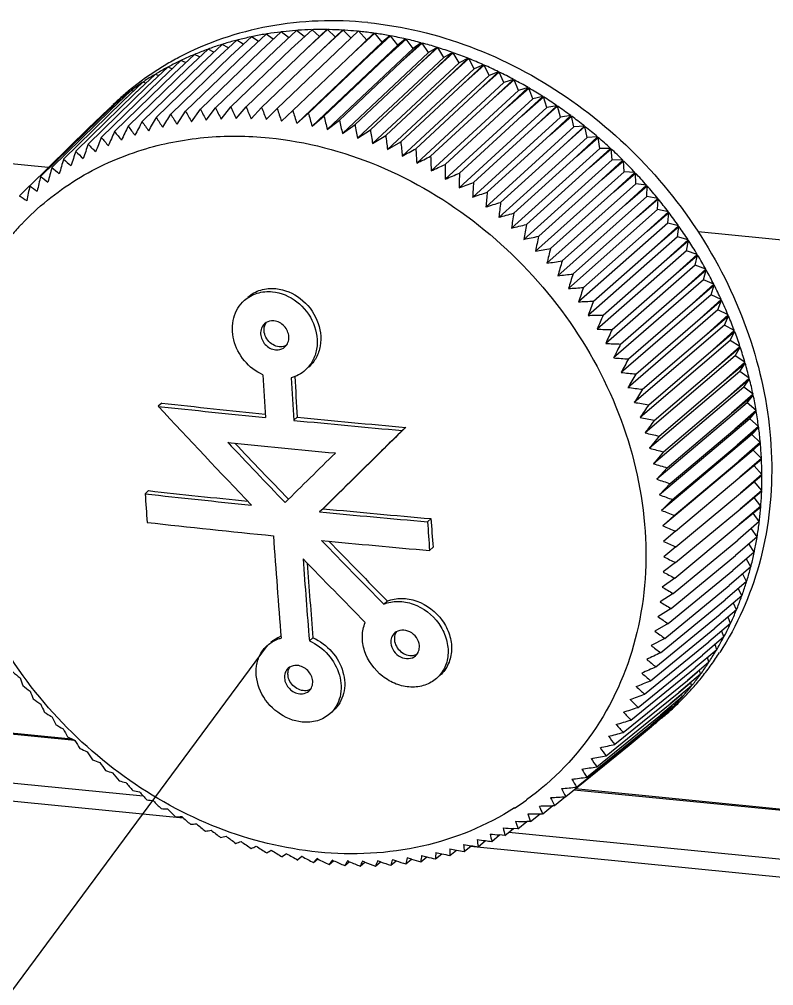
# Model space of a CAD drawing. Extents: x -425 to 6552, y -3049 to 3105.
# Drawn here: x -166.07 to -155.1, y -1707.24 to -1693.19 of the extents above; entities that cross this region are included whole.
import ezdxf

# ---------------------------------------------------------------- set-up
doc = ezdxf.new("R2010")
doc.units = 0
doc.layers.get('0').update_dxf_attribs({"linetype": 'CONTINUOUS'})
doc.layers.add('DIM', color=1, linetype='CONTINUOUS')

msp = doc.modelspace()

# ---------------------------------------------------------------- linework, layer by layer
at = {"color": 7, "linetype": 'CONTINUOUS'}
for p, q in [((-162.56, -1693.652), (-162.258, -1693.371)), ((-162.339, -1693.631), (-162.036, -1693.35)), ((-162.318, -1694.487), (-161.135, -1693.357)), ((-162.152, -1693.452), (-162.258, -1693.371)), ((-162.115, -1693.619), (-161.811, -1693.339)), ((-161.927, -1693.44), (-162.036, -1693.35)), ((-161.596, -1693.337), (-161.889, -1693.618)), ((-161.889, -1693.618), (-161.585, -1693.337)), ((-161.7, -1693.437), (-161.811, -1693.339)), ((-161.368, -1693.345), (-161.662, -1693.626)), ((-161.662, -1693.626), (-161.358, -1693.346)), ((-161.472, -1693.444), (-161.585, -1693.337)), ((-161.244, -1693.462), (-161.358, -1693.346)), ((-160.91, -1693.39), (-161.205, -1693.671)), ((-161.205, -1693.671), (-160.9, -1693.391)), ((-161.014, -1693.489), (-161.135, -1693.357)), ((-160.789, -1693.521), (-160.9, -1693.391)), ((-163.207, -1693.774), (-162.906, -1693.493)), ((-162.995, -1693.724), (-162.693, -1693.443)), ((-162.813, -1693.549), (-162.906, -1693.493)), ((-162.779, -1693.683), (-162.477, -1693.402)), ((-162.595, -1693.507), (-162.693, -1693.443)), ((-162.375, -1693.475), (-162.477, -1693.402)), ((-160.789, -1693.521), (-162.032, -1694.701)), ((-160.681, -1693.427), (-160.976, -1693.708)), ((-160.976, -1693.708), (-160.67, -1693.429)), ((-160.681, -1693.427), (-160.789, -1693.521)), ((-160.451, -1693.474), (-160.747, -1693.755)), ((-160.747, -1693.755), (-160.441, -1693.476)), ((-160.565, -1693.562), (-160.67, -1693.429)), ((-160.451, -1693.474), (-160.565, -1693.562)), ((-160.222, -1693.53), (-160.519, -1693.811)), ((-160.519, -1693.811), (-160.212, -1693.533)), ((-160.34, -1693.613), (-160.441, -1693.476)), ((-160.222, -1693.53), (-160.34, -1693.613)), ((-160.116, -1693.673), (-160.212, -1693.533)), ((-163.62, -1693.903), (-163.321, -1693.622)), ((-163.433, -1694.495), (-162.56, -1693.652)), ((-163.416, -1693.834), (-163.115, -1693.553)), ((-163.238, -1693.664), (-163.321, -1693.622)), ((-163.214, -1694.474), (-162.339, -1693.631)), ((-163.027, -1693.602), (-163.115, -1693.553)), ((-162.992, -1694.463), (-162.115, -1693.619)), ((-162.769, -1694.461), (-161.889, -1693.618)), ((-162.544, -1694.469), (-161.662, -1693.626)), ((-162.091, -1694.514), (-161.205, -1693.671)), ((-160.565, -1693.562), (-161.81, -1694.741)), ((-160.34, -1693.613), (-161.589, -1694.791)), ((-160.116, -1693.673), (-161.368, -1694.851)), ((-159.994, -1693.596), (-160.291, -1693.877)), ((-160.291, -1693.877), (-159.984, -1693.599)), ((-159.994, -1693.596), (-160.116, -1693.673)), ((-159.768, -1693.671), (-160.065, -1693.952)), ((-160.065, -1693.952), (-159.757, -1693.674)), ((-159.893, -1693.742), (-159.984, -1693.599)), ((-159.768, -1693.671), (-159.893, -1693.742)), ((-159.672, -1693.82), (-159.757, -1693.674)), ((-164.074, -1694.616), (-163.207, -1693.774)), ((-164.015, -1694.069), (-163.717, -1693.788)), ((-163.864, -1694.566), (-162.995, -1693.724)), ((-163.82, -1693.981), (-163.521, -1693.7)), ((-163.648, -1693.816), (-163.717, -1693.788)), ((-163.65, -1694.526), (-162.779, -1693.683)), ((-163.445, -1693.735), (-163.521, -1693.7)), ((-161.864, -1694.551), (-160.976, -1693.708)), ((-161.637, -1694.597), (-160.747, -1693.755)), ((-161.411, -1694.653), (-160.519, -1693.811)), ((-159.893, -1693.742), (-161.148, -1694.919)), ((-159.672, -1693.82), (-160.93, -1694.996)), ((-159.543, -1693.755), (-159.841, -1694.037)), ((-159.841, -1694.037), (-159.533, -1693.759)), ((-159.543, -1693.755), (-159.672, -1693.82)), ((-159.453, -1693.907), (-159.533, -1693.759)), ((-164.483, -1694.744), (-163.62, -1693.903)), ((-164.281, -1694.675), (-163.416, -1693.834)), ((-164.205, -1694.166), (-163.907, -1693.884)), ((-163.846, -1693.907), (-163.907, -1693.884)), ((-161.186, -1694.718), (-160.291, -1693.877)), ((-160.962, -1694.793), (-160.065, -1693.952)), ((-159.453, -1693.907), (-160.714, -1695.082)), ((-159.32, -1693.848), (-159.619, -1694.13)), ((-159.619, -1694.13), (-159.31, -1693.853)), ((-159.32, -1693.848), (-159.453, -1693.907)), ((-159.1, -1693.951), (-159.399, -1694.232)), ((-159.399, -1694.232), (-159.09, -1693.955)), ((-159.236, -1694.003), (-159.31, -1693.853)), ((-159.1, -1693.951), (-159.236, -1694.003)), ((-159.022, -1694.108), (-159.09, -1693.955)), ((-164.874, -1694.908), (-164.015, -1694.069)), ((-164.681, -1694.822), (-163.82, -1693.981)), ((-164.39, -1694.271), (-164.092, -1693.99)), ((-164.065, -1694.032), (-164.205, -1694.166)), ((-164.039, -1694.007), (-164.092, -1693.99)), ((-160.74, -1694.876), (-159.841, -1694.037)), ((-159.236, -1694.003), (-160.499, -1695.177)), ((-158.882, -1694.062), (-159.182, -1694.343)), ((-159.182, -1694.343), (-158.872, -1694.067)), ((-158.882, -1694.062), (-159.022, -1694.108)), ((-158.81, -1694.221), (-158.872, -1694.067)), ((-165.063, -1695.004), (-164.205, -1694.166)), ((-164.74, -1694.508), (-164.444, -1694.226)), ((-164.568, -1694.385), (-164.271, -1694.104)), ((-164.41, -1694.234), (-164.444, -1694.226)), ((-164.251, -1694.139), (-164.39, -1694.271)), ((-164.227, -1694.116), (-164.271, -1694.104)), ((-160.519, -1694.969), (-159.619, -1694.13)), ((-160.302, -1695.07), (-159.399, -1694.232)), ((-159.022, -1694.108), (-160.288, -1695.28)), ((-158.81, -1694.221), (-160.079, -1695.392)), ((-158.668, -1694.181), (-158.969, -1694.462)), ((-158.969, -1694.462), (-158.658, -1694.187)), ((-158.668, -1694.181), (-158.81, -1694.221)), ((-158.602, -1694.343), (-158.658, -1694.187)), ((-165.245, -1695.108), (-164.39, -1694.271)), ((-164.906, -1694.638), (-164.61, -1694.357)), ((-164.587, -1694.362), (-164.61, -1694.357)), ((-164.431, -1694.254), (-164.568, -1694.385)), ((-160.087, -1695.18), (-159.182, -1694.343)), ((-158.602, -1694.343), (-159.874, -1695.512)), ((-158.458, -1694.309), (-158.759, -1694.59)), ((-158.759, -1694.59), (-158.448, -1694.315)), ((-158.458, -1694.309), (-158.602, -1694.343)), ((-158.398, -1694.472), (-158.448, -1694.315)), ((-165.593, -1695.343), (-164.74, -1694.508)), ((-165.422, -1695.221), (-164.568, -1694.385)), ((-165.065, -1694.777), (-164.77, -1694.496)), ((-164.771, -1694.509), (-164.906, -1694.638)), ((-164.759, -1694.498), (-164.77, -1694.496)), ((-164.68, -1694.45), (-164.74, -1694.508)), ((-163.562, -1694.68), (-163.433, -1694.495)), ((-163.349, -1694.654), (-163.214, -1694.474)), ((-163.133, -1694.638), (-162.992, -1694.463)), ((-162.915, -1694.632), (-162.769, -1694.461)), ((-162.696, -1694.635), (-162.544, -1694.469)), ((-162.476, -1694.647), (-162.318, -1694.487)), ((-162.254, -1694.669), (-162.091, -1694.514)), ((-159.875, -1695.298), (-158.969, -1694.462)), ((-158.398, -1694.472), (-159.673, -1695.639)), ((-158.251, -1694.445), (-158.553, -1694.726)), ((-158.553, -1694.726), (-158.242, -1694.451)), ((-158.251, -1694.445), (-158.398, -1694.472)), ((-158.198, -1694.609), (-158.242, -1694.451)), ((-165.757, -1695.472), (-164.906, -1694.638)), ((-163.773, -1694.714), (-163.65, -1694.526)), ((-162.032, -1694.701), (-161.864, -1694.551)), ((-161.81, -1694.741), (-161.637, -1694.597)), ((-161.589, -1694.791), (-161.411, -1694.653)), ((-159.668, -1695.425), (-158.759, -1694.59)), ((-158.198, -1694.609), (-159.475, -1695.775)), ((-158.049, -1694.589), (-158.351, -1694.87)), ((-158.351, -1694.87), (-158.04, -1694.595)), ((-158.049, -1694.589), (-158.198, -1694.609)), ((-158.003, -1694.754), (-158.04, -1694.595)), ((-165.645, -1695.342), (-171.16, -1694.795)), ((-165.915, -1695.609), (-165.065, -1694.777)), ((-161.368, -1694.851), (-161.186, -1694.718)), ((-161.148, -1694.919), (-160.962, -1694.793)), ((-159.464, -1695.559), (-158.553, -1694.726)), ((-158.003, -1694.754), (-159.283, -1695.918)), ((-157.852, -1694.74), (-158.155, -1695.021)), ((-158.155, -1695.021), (-157.843, -1694.747)), ((-157.852, -1694.74), (-158.003, -1694.754)), ((-157.812, -1694.906), (-157.843, -1694.747)), ((-160.93, -1694.996), (-160.74, -1694.876)), ((-159.264, -1695.701), (-158.351, -1694.87)), ((-157.812, -1694.906), (-159.094, -1696.068)), ((-157.66, -1694.899), (-157.963, -1695.179)), ((-157.963, -1695.179), (-157.651, -1694.906)), ((-157.66, -1694.899), (-157.812, -1694.906)), ((-157.627, -1695.065), (-157.651, -1694.906)), ((-160.714, -1695.082), (-160.519, -1694.969)), ((-159.069, -1695.851), (-158.155, -1695.021)), ((-157.627, -1695.065), (-158.911, -1696.225)), ((-157.473, -1695.065), (-157.777, -1695.345)), ((-157.777, -1695.345), (-157.464, -1695.072)), ((-157.473, -1695.065), (-157.627, -1695.065)), ((-157.446, -1695.231), (-157.464, -1695.072)), ((-158.879, -1696.008), (-157.963, -1695.179)), ((-157.446, -1695.231), (-158.734, -1696.388)), ((-158.695, -1696.172), (-157.777, -1695.345)), ((-157.292, -1695.237), (-157.596, -1695.517)), ((-157.596, -1695.517), (-157.284, -1695.245)), ((-157.292, -1695.237), (-157.446, -1695.231)), ((-157.272, -1695.404), (-157.284, -1695.245)), ((-157.272, -1695.404), (-158.562, -1696.558)), ((-157.117, -1695.416), (-157.422, -1695.696)), ((-157.422, -1695.696), (-157.109, -1695.425)), ((-157.117, -1695.416), (-157.272, -1695.404)), ((-157.104, -1695.582), (-157.109, -1695.425)), ((-166.065, -1695.755), (-165.916, -1695.608)), ((-158.516, -1696.343), (-157.596, -1695.517)), ((-157.104, -1695.582), (-158.396, -1696.735)), ((-156.948, -1695.601), (-157.254, -1695.881)), ((-157.254, -1695.881), (-156.941, -1695.61)), ((-156.948, -1695.601), (-157.104, -1695.582)), ((-156.942, -1695.766), (-156.941, -1695.61)), ((-158.343, -1696.52), (-157.422, -1695.696)), ((-156.942, -1695.766), (-158.236, -1696.917)), ((-156.786, -1695.792), (-156.942, -1695.766)), ((-158.177, -1696.703), (-157.254, -1695.881)), ((-156.786, -1695.792), (-157.092, -1696.072)), ((-157.092, -1696.072), (-156.779, -1695.801)), ((-156.787, -1695.956), (-156.779, -1695.801)), ((-156.787, -1695.956), (-158.083, -1697.104)), ((-156.631, -1695.989), (-156.938, -1696.268)), ((-156.938, -1696.268), (-156.625, -1695.998)), ((-156.631, -1695.989), (-156.787, -1695.956)), ((-156.639, -1696.152), (-156.625, -1695.998)), ((-158.017, -1696.892), (-157.092, -1696.072)), ((-156.639, -1696.152), (-157.937, -1697.297)), ((-156.484, -1696.191), (-156.79, -1696.469)), ((-156.79, -1696.469), (-156.477, -1696.2)), ((-156.484, -1696.191), (-156.639, -1696.152)), ((-156.498, -1696.352), (-156.477, -1696.2)), ((-157.864, -1697.087), (-156.938, -1696.268)), ((-145.749, -1697.314), (-156.199, -1696.278)), ((-156.498, -1696.352), (-157.798, -1697.494)), ((-157.718, -1697.286), (-156.79, -1696.469)), ((-156.343, -1696.397), (-156.651, -1696.675)), ((-156.651, -1696.675), (-156.337, -1696.407)), ((-156.343, -1696.397), (-156.498, -1696.352)), ((-156.365, -1696.556), (-156.337, -1696.407)), ((-156.365, -1696.556), (-157.666, -1697.696)), ((-156.211, -1696.608), (-156.519, -1696.886)), ((-156.519, -1696.886), (-156.205, -1696.618)), ((-156.211, -1696.608), (-156.365, -1696.556)), ((-156.239, -1696.765), (-156.205, -1696.618)), ((-157.58, -1697.49), (-156.651, -1696.675)), ((-156.239, -1696.765), (-157.542, -1697.902)), ((-156.086, -1696.823), (-156.239, -1696.765)), ((-157.449, -1697.699), (-156.519, -1696.886)), ((-156.086, -1696.823), (-156.395, -1697.101)), ((-156.395, -1697.101), (-156.081, -1696.833)), ((-156.121, -1696.977), (-156.081, -1696.833)), ((-156.121, -1696.977), (-157.426, -1698.112)), ((-155.97, -1697.042), (-156.279, -1697.319)), ((-156.279, -1697.319), (-155.965, -1697.052)), ((-155.97, -1697.042), (-156.121, -1696.977)), ((-156.011, -1697.193), (-155.965, -1697.052)), ((-157.326, -1697.911), (-156.395, -1697.101)), ((-156.011, -1697.193), (-157.318, -1698.325)), ((-155.862, -1697.263), (-156.011, -1697.193)), ((-157.211, -1698.127), (-156.279, -1697.319)), ((-155.862, -1697.263), (-156.171, -1697.54)), ((-156.171, -1697.54), (-155.857, -1697.274)), ((-155.91, -1697.412), (-155.857, -1697.274)), ((-155.91, -1697.412), (-157.217, -1698.541)), ((-155.763, -1697.488), (-155.91, -1697.412)), ((-157.105, -1698.347), (-156.171, -1697.54)), ((-155.763, -1697.488), (-156.072, -1697.765)), ((-156.072, -1697.765), (-155.758, -1697.499)), ((-155.817, -1697.634), (-155.758, -1697.499)), ((-155.817, -1697.634), (-157.126, -1698.759)), ((-155.672, -1697.716), (-155.982, -1697.992)), ((-155.982, -1697.992), (-155.668, -1697.726)), ((-155.672, -1697.716), (-155.817, -1697.634)), ((-155.733, -1697.858), (-155.668, -1697.726)), ((-155.733, -1697.858), (-157.043, -1698.98)), ((-157.006, -1698.569), (-156.072, -1697.765)), ((-155.59, -1697.945), (-155.733, -1697.858)), ((-156.917, -1698.794), (-155.982, -1697.992)), ((-155.59, -1697.945), (-155.901, -1698.221)), ((-155.901, -1698.221), (-155.587, -1697.956)), ((-155.658, -1698.083), (-155.587, -1697.956)), ((-155.658, -1698.083), (-156.968, -1699.203)), ((-155.518, -1698.176), (-155.828, -1698.451)), ((-155.518, -1698.176), (-155.658, -1698.083)), ((-155.591, -1698.311), (-156.903, -1699.427)), ((-156.837, -1699.021), (-155.901, -1698.221)), ((-155.828, -1698.451), (-155.515, -1698.187)), ((-155.591, -1698.311), (-155.515, -1698.187)), ((-155.454, -1698.409), (-155.591, -1698.311)), ((-156.765, -1699.249), (-155.828, -1698.451)), ((-155.454, -1698.409), (-155.765, -1698.683)), ((-155.765, -1698.683), (-155.451, -1698.419)), ((-155.534, -1698.539), (-155.451, -1698.419)), ((-155.534, -1698.539), (-156.846, -1699.652)), ((-155.4, -1698.642), (-155.534, -1698.539)), ((-156.702, -1699.479), (-155.765, -1698.683)), ((-155.4, -1698.642), (-155.711, -1698.916)), ((-155.711, -1698.916), (-155.398, -1698.653)), ((-155.485, -1698.768), (-155.398, -1698.653)), ((-163.995, -1698.771), (-164.047, -1698.816)), ((-155.485, -1698.768), (-156.798, -1699.878)), ((-155.355, -1698.876), (-155.667, -1699.15)), ((-155.355, -1698.876), (-155.485, -1698.768)), ((-162.025, -1698.975), (-162.077, -1699.02)), ((-155.446, -1698.997), (-156.76, -1700.104)), ((-156.649, -1699.71), (-155.711, -1698.916)), ((-155.667, -1699.15), (-155.353, -1698.887)), ((-155.446, -1698.997), (-155.353, -1698.887)), ((-155.32, -1699.11), (-155.446, -1698.997)), ((-160.449, -1699.122), (-160.5, -1699.168)), ((-156.605, -1699.941), (-155.667, -1699.15)), ((-155.32, -1699.11), (-155.632, -1699.383)), ((-155.632, -1699.383), (-155.318, -1699.121)), ((-155.417, -1699.226), (-155.318, -1699.121)), ((-156.765, -1699.249), (-156.903, -1699.427)), ((-155.417, -1699.226), (-156.73, -1700.331)), ((-155.294, -1699.344), (-155.417, -1699.226)), ((-156.57, -1700.172), (-155.632, -1699.383)), ((-155.294, -1699.344), (-155.606, -1699.616)), ((-155.606, -1699.616), (-155.293, -1699.354)), ((-155.396, -1699.455), (-155.293, -1699.354)), ((-156.702, -1699.479), (-156.846, -1699.652)), ((-155.396, -1699.455), (-156.71, -1700.556)), ((-155.278, -1699.577), (-155.59, -1699.849)), ((-155.278, -1699.577), (-155.396, -1699.455)), ((-156.649, -1699.71), (-156.798, -1699.878)), ((-156.545, -1700.403), (-155.606, -1699.616)), ((-155.59, -1699.849), (-155.277, -1699.587)), ((-155.271, -1699.809), (-155.385, -1699.682)), ((-156.529, -1700.633), (-155.59, -1699.849)), ((-155.271, -1699.809), (-155.584, -1700.08)), ((-155.584, -1700.08), (-155.271, -1699.819)), ((-156.605, -1699.941), (-156.76, -1700.104)), ((-155.274, -1700.039), (-155.382, -1699.911)), ((-164.186, -1700.043), (-164.237, -1700.089)), ((-156.523, -1700.862), (-155.584, -1700.08)), ((-155.274, -1700.039), (-155.587, -1700.31)), ((-155.587, -1700.31), (-155.275, -1700.049)), ((-155.287, -1700.267), (-155.385, -1700.141)), ((-156.57, -1700.172), (-156.73, -1700.331)), ((-155.287, -1700.267), (-155.6, -1700.537)), ((-155.6, -1700.537), (-155.288, -1700.277)), ((-161.649, -1700.306), (-161.7, -1700.352)), ((-156.545, -1700.403), (-156.71, -1700.556)), ((-156.526, -1701.09), (-155.587, -1700.31)), ((-155.309, -1700.493), (-155.399, -1700.37)), ((-160.081, -1700.45), (-160.132, -1700.496)), ((-156.539, -1701.316), (-155.6, -1700.537)), ((-155.309, -1700.493), (-155.622, -1700.763)), ((-156.529, -1700.633), (-156.7, -1700.781)), ((-155.341, -1700.716), (-155.422, -1700.596)), ((-156.561, -1701.539), (-155.622, -1700.763)), ((-155.341, -1700.716), (-155.654, -1700.985)), ((-155.382, -1700.936), (-155.455, -1700.819)), ((-160.052, -1700.867), (-160.103, -1700.913)), ((-156.523, -1700.862), (-156.698, -1701.004)), ((-156.592, -1701.759), (-155.654, -1700.985)), ((-155.382, -1700.936), (-155.696, -1701.205)), ((-156.526, -1701.09), (-156.706, -1701.226)), ((-155.433, -1701.153), (-155.497, -1701.04)), ((-156.633, -1701.977), (-155.696, -1701.205)), ((-155.433, -1701.153), (-155.746, -1701.421)), ((-155.493, -1701.365), (-155.549, -1701.257)), ((-156.539, -1701.316), (-156.723, -1701.445)), ((-155.493, -1701.365), (-155.806, -1701.633)), ((-156.561, -1701.539), (-156.749, -1701.662)), ((-156.684, -1702.191), (-155.746, -1701.421)), ((-155.562, -1701.574), (-155.611, -1701.471)), ((-160.717, -1701.648), (-160.769, -1701.693)), ((-156.743, -1702.401), (-155.806, -1701.633)), ((-155.562, -1701.574), (-155.876, -1701.84)), ((-155.64, -1701.777), (-155.683, -1701.68)), ((-156.592, -1701.759), (-156.785, -1701.876)), ((-155.64, -1701.777), (-155.954, -1702.044)), ((-156.812, -1702.606), (-155.876, -1701.84)), ((-155.727, -1701.976), (-155.763, -1701.885)), ((-156.889, -1702.807), (-155.954, -1702.044)), ((-156.633, -1701.977), (-156.829, -1702.087)), ((-155.727, -1701.976), (-156.041, -1702.242)), ((-155.824, -1702.169), (-155.853, -1702.085)), ((-161.798, -1702.182), (-161.849, -1702.228)), ((-156.976, -1703.004), (-156.041, -1702.242)), ((-156.684, -1702.191), (-156.883, -1702.295)), ((-155.824, -1702.169), (-156.137, -1702.434)), ((-155.928, -1702.357), (-156.242, -1702.621)), ((-155.928, -1702.357), (-155.952, -1702.28)), ((-157.071, -1703.195), (-156.137, -1702.434)), ((-156.042, -1702.538), (-156.06, -1702.47)), ((-157.175, -1703.38), (-156.242, -1702.621)), ((-156.042, -1702.538), (-156.355, -1702.802)), ((-156.163, -1702.713), (-156.176, -1702.654)), ((-157.287, -1703.559), (-156.355, -1702.802)), ((-156.163, -1702.713), (-156.477, -1702.977)), ((-156.355, -1702.802), (-156.205, -1702.678)), ((-156.293, -1702.882), (-156.606, -1703.145)), ((-156.477, -1702.977), (-156.328, -1702.854)), ((-156.293, -1702.882), (-156.302, -1702.832)), ((-157.407, -1703.732), (-156.477, -1702.977)), ((-156.43, -1703.044), (-156.743, -1703.306)), ((-156.606, -1703.145), (-156.459, -1703.023)), ((-156.43, -1703.044), (-156.436, -1703.004)), ((-170.587, -1703.144), (-165.257, -1703.673)), ((-170.569, -1703.129), (-165.308, -1703.651)), ((-157.535, -1703.899), (-156.606, -1703.145)), ((-156.575, -1703.198), (-156.888, -1703.46)), ((-156.743, -1703.306), (-156.598, -1703.185)), ((-156.575, -1703.198), (-156.578, -1703.169)), ((-157.671, -1704.058), (-156.743, -1703.306)), ((-156.727, -1703.345), (-157.04, -1703.607)), ((-156.888, -1703.46), (-156.75, -1703.346)), ((-156.727, -1703.345), (-156.728, -1703.327)), ((-157.815, -1704.211), (-156.888, -1703.46)), ((-157.199, -1703.745), (-156.876, -1703.475)), ((-157.04, -1703.607), (-156.889, -1703.481)), ((-157.965, -1704.356), (-157.04, -1703.607)), ((-171.7, -1703.746), (-164.266, -1704.483)), ((-158.123, -1704.493), (-157.199, -1703.745)), ((-171.571, -1704.019), (-163.684, -1704.801)), ((-158.287, -1704.623), (-158.128, -1704.493)), ((-158.002, -1704.392), (-145.175, -1705.664)), ((-157.984, -1704.377), (-145.174, -1705.647)), ((-158.458, -1704.744), (-158.309, -1704.623)), ((-158.635, -1704.857), (-158.496, -1704.744)), ((-158.817, -1704.961), (-158.687, -1704.856)), ((-158.635, -1704.857), (-158.687, -1704.856)), ((-159.199, -1705.144), (-159.084, -1705.05)), ((-159.006, -1705.057), (-159.084, -1705.05)), ((-159.006, -1705.057), (-158.883, -1704.958)), ((-158.948, -1705.01), (-143.963, -1706.496)), ((-158.817, -1704.961), (-158.883, -1704.958)), ((-159.397, -1705.221), (-159.288, -1705.133)), ((-162.181, -1705.323), (-162.243, -1705.368)), ((-160.016, -1705.399), (-159.925, -1705.324)), ((-159.806, -1705.349), (-159.709, -1705.27)), ((-159.599, -1705.29), (-159.497, -1705.207)), ((-159.507, -1705.215), (-143.835, -1706.769)), ((-161.959, -1705.364), (-162.016, -1705.414)), ((-161.956, -1705.365), (-161.959, -1705.364)), ((-161.789, -1705.451), (-161.727, -1705.4)), ((-161.727, -1705.4), (-161.737, -1705.395)), ((-161.562, -1705.479), (-161.498, -1705.425)), ((-161.498, -1705.425), (-161.516, -1705.417)), ((-161.498, -1705.425), (-161.516, -1705.417)), ((-161.336, -1705.496), (-161.269, -1705.44)), ((-161.269, -1705.44), (-161.295, -1705.429)), ((-161.111, -1705.504), (-161.041, -1705.446)), ((-161.041, -1705.446), (-161.076, -1705.432)), ((-161.041, -1705.446), (-161.076, -1705.432)), ((-160.888, -1705.502), (-160.814, -1705.441)), ((-160.814, -1705.441), (-160.858, -1705.426)), ((-160.814, -1705.441), (-160.858, -1705.426)), ((-160.666, -1705.491), (-160.588, -1705.427)), ((-160.588, -1705.427), (-160.642, -1705.41)), ((-160.588, -1705.427), (-160.642, -1705.41)), ((-160.447, -1705.47), (-160.365, -1705.402)), ((-160.365, -1705.402), (-160.429, -1705.385)), ((-160.23, -1705.439), (-160.144, -1705.368))]:
    msp.add_line(p, q, dxfattribs=at)
for centre, radius, start, end in [((-161.692, -1698.195), 4.857, 99.0303, 99.3068), ((-161.685, -1698.241), 4.903, 96.8295, 99.0272), ((-161.678, -1698.291), 4.954, 96.4433, 96.7162), ((-161.673, -1698.34), 5.003, 94.2716, 96.4401), ((-161.669, -1698.393), 5.056, 93.8907, 94.1599), ((-161.666, -1698.443), 5.107, 91.7486, 93.8875), ((-161.664, -1698.499), 5.162, 91.373, 91.6385), ((-161.663, -1698.552), 5.215, 89.2606, 91.3698), ((-161.663, -1698.609), 5.273, 88.8903, 89.1521), ((-161.665, -1698.664), 5.327, 86.8076, 88.8872), ((-161.668, -1698.723), 5.386, 86.4426, 86.7006), ((-161.671, -1698.772), 5.435, 84.6449, 86.4402), ((-161.675, -1698.821), 5.484, 84.3922, 84.6471), ((-161.677, -1698.838), 5.502, 84.0293, 84.2838), ((-161.683, -1698.894), 5.558, 82.0049, 84.0263), ((-161.691, -1698.955), 5.62, 81.65, 81.9009), ((-161.7, -1699.011), 5.676, 79.6537, 81.647), ((-161.738, -1697.984), 4.641, 104.7055, 106.9853), ((-161.727, -1698.024), 4.682, 104.304, 104.5873), ((-161.718, -1698.063), 4.722, 102.0475, 104.3011), ((-161.708, -1698.106), 4.766, 101.6509, 101.9309), ((-161.7, -1698.148), 4.81, 99.4218, 101.6479), ((-161.72, -1699.121), 5.788, 77.334, 79.5474), ((-161.746, -1699.236), 5.906, 75.046, 77.2299), ((-161.776, -1699.349), 6.023, 72.7877, 74.9434), ((-161.782, -1697.851), 4.5, 110.1119, 112.4389), ((-161.771, -1697.882), 4.533, 109.7012, 109.9907), ((-161.76, -1697.913), 4.567, 107.3943, 109.6987), ((-161.748, -1697.949), 4.604, 106.9881, 107.2746), ((-161.81, -1699.458), 6.137, 70.5576, 72.6864), ((-161.848, -1699.563), 6.249, 68.3542, 70.4576), ((-161.71, -1697.591), 4.354, 117.9286, 120.7724), ((-161.827, -1697.751), 4.391, 115.6242, 117.9898), ((-161.816, -1697.773), 4.415, 115.2058, 115.5004), ((-161.805, -1697.796), 4.441, 112.8561, 115.2036), ((-161.793, -1697.823), 4.47, 112.4413, 112.7335), ((-161.887, -1699.663), 6.356, 66.1757, 68.2553), ((-161.725, -1697.566), 4.324, 120.7731, 123.6202), ((-161.846, -1697.713), 4.348, 118.4134, 120.7943), ((-161.837, -1697.731), 4.369, 117.9917, 118.2884), ((-161.929, -1699.757), 6.459, 64.0204, 66.0779), ((-161.972, -1699.844), 6.556, 61.8865, 63.9236), ((-161.753, -1697.525), 4.275, 126.4734, 129.3269), ((-161.74, -1697.543), 4.297, 123.6207, 126.472), ((-161.871, -1697.673), 4.301, 123.6149, 123.9147), ((-161.864, -1697.684), 4.315, 121.2204, 123.6136), ((-161.856, -1697.698), 4.331, 120.7959, 121.0943), ((-162.014, -1699.925), 6.647, 59.7722, 61.7907), ((-161.755, -1697.524), 4.273, 129.3279, 131.8759), ((-161.887, -1697.651), 4.274, 126.8737, 128.981), ((-161.883, -1697.656), 4.28, 126.4451, 126.7459), ((-161.878, -1697.664), 4.29, 124.0417, 126.4442), ((-162.057, -1699.997), 6.731, 57.6755, 59.6772), ((-161.754, -1697.525), 4.274, 132.1721, 133.5827), ((-161.754, -1697.524), 4.273, 131.876, 132.1721), ((-161.89, -1697.647), 4.269, 129.2827, 129.5841), ((-161.89, -1697.647), 4.27, 128.9815, 129.2827), ((-162.097, -1700.061), 6.807, 55.5945, 57.5813), ((-161.892, -1697.645), 4.266, 131.8223, 132.4252), ((-161.892, -1697.645), 4.266, 130.6165, 131.8223), ((-144.08, -1684.316), 21.867, 207.7444, 208.2155), ((-142.748, -1684.508), 22.763, 205.9651, 206.425), ((-141.395, -1684.756), 23.678, 204.2024, 204.6514), ((-140.023, -1685.061), 24.612, 202.4537, 202.892), ((-138.632, -1685.425), 25.565, 200.7168, 201.1446), ((-137.223, -1685.851), 26.539, 198.9896, 199.407), ((-135.796, -1686.339), 27.536, 197.2701, 197.6774), ((-162.136, -1700.117), 6.875, 53.5273, 55.501), ((-147.942, -1684.056), 19.282, 213.2096, 213.7157), ((-146.679, -1684.092), 20.126, 211.3636, 211.8577), ((-145.391, -1684.178), 20.987, 209.5429, 210.0254), ((-134.353, -1686.892), 28.558, 195.5565, 195.9538), ((-132.892, -1687.511), 29.606, 193.8473, 194.2346), ((-131.413, -1688.2), 30.685, 192.1407, 192.5183), ((-162.171, -1700.164), 6.934, 51.4718, 53.4343), ((-78.404, -1736.245), 95.562, 154.2602, 154.39436), ((-150.388, -1684.126), 17.647, 216.9921, 217.523), ((-71.428, -1743.192), 104.764, 152.41251, 152.53504), ((-149.179, -1684.068), 18.455, 215.0845, 215.6029), ((-129.915, -1688.959), 31.797, 190.4355, 190.8033), ((-128.397, -1689.792), 32.947, 188.7303, 189.0885), ((-162.201, -1700.203), 6.983, 49.426, 51.3793), ((-89.42, -1725.499), 81.419, 157.93126, 158.08826), ((-152.718, -1684.37), 16.088, 220.9226, 221.4795), ((-84.319, -1730.434), 87.9, 156.0999, 156.24555), ((-151.568, -1684.227), 16.858, 218.9366, 219.4803), ((-126.857, -1690.701), 34.139, 187.024, 187.3725), ((-162.227, -1700.233), 7.022, 47.3879, 49.3339), ((-93.885, -1721.257), 75.865, 159.75401, 159.9222), ((-153.836, -1684.551), 15.34, 222.9553, 223.5255), ((-125.293, -1691.691), 35.379, 185.3153, 185.6542), ((-123.702, -1692.765), 36.673, 183.6034, 183.9327), ((-162.247, -1700.254), 7.052, 45.3556, 47.2961), ((-101.391, -1714.343), 66.825, 163.3729, 163.56303), ((-155.969, -1685.019), 13.909, 227.1836, 227.7811), ((-97.843, -1717.572), 71.047, 161.56793, 161.74717), ((-154.92, -1684.769), 14.612, 225.0402, 225.624), ((-122.079, -1693.927), 38.028, 181.8872, 182.2069), ((-104.604, -1711.492), 63.091, 165.16884, 165.36971), ((-156.982, -1685.299), 13.229, 229.3924, 230.0036), ((-203.591, -1600.424), 104.461, 294.61567, 294.73878), ((-120.421, -1695.184), 39.454, 180.166, 180.476), ((-162.26, -1700.268), 7.07, 43.3269, 45.264), ((-107.539, -1708.96), 59.76, 166.95576, 167.16724), ((-157.958, -1685.606), 12.576, 231.674, 232.2989), ((-196.687, -1607.687), 95.228, 292.74147, 292.8764), ((-118.722, -1696.54), 40.961, 178.439, 178.7393), ((-162.266, -1700.273), 7.079, 41.2998, 43.2354), ((-110.243, -1706.7), 56.765, 168.7338, 168.9557), ((-158.896, -1685.936), 11.951, 234.0368, 234.6754), ((-190.869, -1613.835), 87.551, 290.87451, 291.02113), ((-116.975, -1698.005), 42.559, 176.7054, 176.996), ((-162.264, -1700.272), 7.076, 39.2723, 41.2083), ((-159.796, -1686.285), 11.357, 236.4903, 237.142), ((-185.889, -1619.131), 81.067, 289.01528, 289.17343), ((-115.172, -1699.586), 44.263, 174.9649, 175.2456), ((-181.569, -1623.762), 75.518, 287.16419, 287.33372), ((-113.304, -1701.295), 46.088, 173.2167, 173.4875), ((-162.254, -1700.263), 7.063, 37.2423, 39.1807), ((-177.78, -1627.867), 70.714, 285.32158, 285.50234), ((-111.358, -1703.144), 48.054, 171.4605, 171.7212), ((-162.235, -1700.249), 7.04, 35.2078, 37.1506), ((-163.13, -1698.924), 4.004, 136.5348, 139.4544), ((-174.424, -1631.548), 66.511, 283.48774, 283.67958), ((-109.321, -1705.149), 50.183, 169.6959, 169.9465), ((-162.208, -1700.23), 7.006, 33.1669, 35.1159), ((-171.429, -1634.885), 62.8, 281.66287, 281.86564), ((-107.177, -1707.328), 52.502, 167.9227, 168.163), ((-162.171, -1700.206), 6.962, 31.1173, 33.0746), ((-168.737, -1637.938), 59.497, 279.84711, 280.06066), ((-104.904, -1709.705), 55.042, 166.1407, 166.3706), ((-162.125, -1700.178), 6.908, 29.0572, 31.0246), ((-166.303, -1640.757), 56.533, 278.0405, 278.2647), ((-102.477, -1712.308), 57.844, 164.34963, 164.56899), ((-164.093, -1643.38), 53.856, 276.2431, 276.4778), ((-99.867, -1715.171), 60.955, 162.54957, 162.75823), ((-162.07, -1700.148), 6.845, 26.9846, 28.964), ((-162.006, -1700.115), 6.773, 24.8974, 26.8907), ((-162.077, -1645.839), 51.421, 274.4548, 274.6998), ((-97.036, -1718.34), 64.434, 160.7405, 160.93831), ((-160.233, -1648.158), 49.192, 272.6753, 272.9305), ((-93.934, -1721.869), 68.357, 158.92252, 159.10934), ((-161.934, -1700.082), 6.694, 22.7938, 24.8029), ((-158.542, -1650.36), 47.14, 270.9045, 271.1698), ((-90.502, -1725.831), 72.819, 157.09581, 157.27148), ((-161.853, -1700.048), 6.607, 20.6716, 22.6984), ((-156.989, -1652.46), 45.241, 269.142, 269.4173), ((-86.66, -1730.317), 77.942, 155.2606, 155.42497), ((-161.765, -1700.015), 6.513, 18.5292, 20.5754), ((-155.56, -1654.474), 43.473, 267.3875, 267.6727), ((-82.305, -1735.451), 83.889, 153.41721, 153.57012), ((-161.671, -1699.983), 6.413, 16.3647, 18.432), ((-154.247, -1656.414), 41.819, 265.6404, 265.9354), ((-77.295, -1741.399), 90.879, 151.566, 151.70732), ((-161.57, -1699.954), 6.308, 14.1762, 16.2664), ((16.537, -1687.913), 179.366, 183.33907, 183.53726), ((16.947, -1687.954), 179.366, 183.33907, 183.53726), ((16.704, -1687.928), 179.071, 183.34713, 183.53668), ((-153.039, -1658.288), 40.264, 263.9001, 264.2049), ((-71.439, -1748.391), 99.211, 149.70743, 149.837), ((-161.464, -1699.927), 6.199, 11.962, 14.0767), ((-151.93, -1660.107), 38.796, 262.1662, 262.4806), ((-64.463, -1756.752), 109.314, 147.84199, 147.95968), ((-161.353, -1699.904), 6.086, 9.7205, 11.8614), ((-144.491, -1519.468), 180.412, 263.77711, 264.27508), ((-47.12, -1589.908), 159.79, 222.9665, 223.67475), ((-144.473, -1519.759), 180.073, 263.77623, 264.25773), ((-150.912, -1661.876), 37.403, 260.4377, 260.7618), ((-143.944, -1513.995), 185.912, 264.4028, 264.89088), ((-143.92, -1514.223), 185.637, 264.4029, 264.8917), ((-149.982, -1663.601), 36.076, 258.714, 259.0476), ((-161.24, -1699.884), 5.97, 7.4503, 9.6186), ((-161.123, -1699.869), 5.853, 5.1498, 7.347), ((-149.135, -1665.288), 34.808, 256.994, 257.3373), ((-144.254, -1517.837), 182.473, 264.09188, 264.33826), ((-46.768, -1589.564), 159.903, 223.35496, 223.78833), ((-46.886, -1589.681), 159.669, 223.38221, 223.78707), ((-144.039, -1515.677), 184.643, 264.33825, 264.58269), ((-148.366, -1666.939), 33.591, 255.2769, 255.6298), ((-161.006, -1699.859), 5.735, 2.8178, 5.0451), ((-147.672, -1668.559), 32.419, 253.5616, 253.9241), ((-160.894, -1699.853), 5.623, 0.7048, 2.7109), ((-160.776, -1699.852), 5.505, 358.3102, 0.3447), ((-160.837, -1699.852), 5.566, 0.4493, 0.7018), ((-147.051, -1670.149), 31.286, 251.8469, 252.2191), ((-144.488, -1521.548), 179.63, 263.68786, 264.18372), ((10.47, -1687.996), 175.125, 183.95963, 184.09636), ((-144.477, -1521.899), 179.231, 263.68681, 264.14999), ((-146.499, -1671.712), 30.19, 250.1315, 250.5135), ((-160.66, -1699.856), 5.389, 355.8814, 357.9449), ((-160.72, -1699.853), 5.449, 358.0511, 358.3071), ((-160.547, -1699.864), 5.276, 353.4178, 355.5108), ((-160.605, -1699.86), 5.334, 355.6185, 355.8782), ((-143.784, -1514.501), 186.712, 264.4935, 264.97671), ((-143.76, -1514.729), 186.437, 264.49373, 264.97766), ((-146.015, -1673.248), 29.125, 248.414, 248.8058), ((-144.331, -1520.765), 180.836, 263.68947, 264.27427), ((14.575, -1688.403), 175.125, 183.95963, 184.09636), ((14.363, -1688.375), 174.862, 183.95968, 184.09661), ((-145.597, -1674.759), 28.089, 246.693, 247.0948), ((-160.437, -1699.877), 5.165, 350.9192, 353.0419), ((-160.494, -1699.87), 5.222, 353.1512, 353.4146), ((9.806, -1688.372), 172.619, 184.09509, 184.59038), ((-160.386, -1699.885), 5.113, 350.6488, 350.916), ((-143.69, -1514.22), 187.413, 264.49441, 264.97581), ((-46.638, -1589.439), 160.084, 224.06264, 224.52517), ((-46.758, -1589.558), 159.846, 224.09091, 224.52628), ((-145.241, -1676.245), 27.079, 244.9669, 245.3788), ((-160.332, -1699.895), 5.059, 348.3856, 350.538), ((-160.232, -1699.915), 4.957, 345.8172, 347.9991), ((-160.283, -1699.904), 5.009, 348.1115, 348.3824), ((-46.909, -1589.706), 160.082, 224.06264, 224.52518), ((10.161, -1688.418), 172.564, 184.19277, 184.59026), ((9.823, -1688.4), 172.173, 184.22858, 184.59135), ((-144.947, -1677.707), 26.093, 243.2339, 243.656), ((-144.712, -1679.144), 25.129, 241.4921, 241.9246), ((-160.139, -1699.939), 4.86, 343.2147, 345.4254), ((-160.186, -1699.927), 4.909, 345.5395, 345.814), ((-160.052, -1699.966), 4.769, 340.579, 342.8178), ((-160.096, -1699.952), 4.815, 342.9335, 343.2116), ((-144.535, -1680.556), 24.184, 239.7395, 240.1826), ((-144.414, -1681.943), 23.259, 237.9739, 238.4278), ((-159.972, -1699.994), 4.684, 337.9115, 340.1772), ((-160.012, -1699.98), 4.727, 340.2945, 340.5761), ((-159.9, -1700.024), 4.606, 335.2138, 337.505), ((-159.936, -1700.009), 4.645, 337.6239, 337.9087), ((-144.347, -1683.303), 22.353, 236.1929, 236.6579), ((-159.867, -1700.039), 4.571, 334.9232, 335.2111), ((-144.332, -1684.636), 21.464, 234.394, 234.8702), ((-159.836, -1700.054), 4.536, 332.4879, 334.8028), ((-162.082, -1702.625), 0.5, 111.092, 113.6074), ((-159.78, -1700.083), 4.472, 329.7362, 332.0728), ((-159.807, -1700.068), 4.504, 332.1946, 332.4854), ((-144.368, -1685.941), 20.593, 232.5742, 233.062), ((-159.732, -1700.111), 4.417, 326.9613, 329.3174), ((-159.755, -1700.097), 4.444, 329.4406, 329.7339), ((-144.451, -1687.216), 19.739, 230.7306, 231.2302), ((-159.712, -1700.124), 4.393, 326.6637, 326.9593), ((-159.556, -1700.016), 4.375, 324.2025, 327.0399), ((-159.693, -1700.137), 4.37, 324.1664, 326.5393), ((-159.528, -1700.035), 4.342, 321.3587, 324.2016), ((-157.509, -1692.21), 13.582, 230.425, 231.0129), ((-156.209, -1699.467), 10.383, 198.5328, 199.1812), ((-198.372, -1600.28), 110.602, 291.91194, 292.02806), ((-144.58, -1688.461), 18.903, 228.8598, 229.3715), ((-159.504, -1700.055), 4.311, 318.5096, 321.3582), ((-159.663, -1700.158), 4.334, 321.6533, 323.7413), ((-159.676, -1700.148), 4.35, 323.8671, 324.1647), ((-158.196, -1692.597), 12.917, 232.7426, 233.3431), ((-144.754, -1689.674), 18.085, 226.9582, 227.4822), ((-159.483, -1700.073), 4.283, 315.6549, 318.5085), ((-159.64, -1700.177), 4.303, 318.8297, 320.9275), ((-159.651, -1700.168), 4.318, 321.0542, 321.6523), ((-155.769, -1699.003), 10.884, 201.3202, 201.9599), ((-158.842, -1692.992), 12.285, 235.1457, 235.7584), ((-191.589, -1608.806), 100.356, 290.04835, 290.17619), ((-144.968, -1690.853), 17.286, 225.0216, 225.5584), ((-159.478, -1700.078), 4.276, 312.8067, 315.6536), ((-159.624, -1700.191), 4.282, 315.9962, 318.1009), ((-159.631, -1700.185), 4.292, 318.2284, 318.8289), ((-155.315, -1698.502), 11.427, 203.9861, 204.6155), ((-185.978, -1615.952), 91.907, 288.19268, 288.33209), ((-159.477, -1700.079), 4.274, 310.2658, 312.8062), ((-159.615, -1700.2), 4.27, 313.1567, 315.2655), ((-159.617, -1700.197), 4.274, 315.3935, 315.6062), ((-159.618, -1700.196), 4.275, 315.6062, 315.9956), ((-159.449, -1693.39), 11.687, 237.6437, 238.2682), ((-154.853, -1697.964), 12.008, 206.5422, 207.1604), ((-145.221, -1691.999), 16.505, 223.0459, 223.5956), ((-159.476, -1700.08), 4.272, 309.9677, 310.2656), ((-159.612, -1700.202), 4.266, 312.5535, 312.855), ((-159.613, -1700.202), 4.267, 312.855, 313.1564), ((-160.016, -1693.786), 11.126, 240.2475, 240.8827), ((-154.387, -1697.385), 12.625, 208.9992, 209.6054), ((-181.26, -1622.051), 84.82, 286.34532, 286.49615), ((-145.511, -1693.108), 15.745, 221.0261, 221.5889), ((-159.613, -1700.201), 4.267, 309.8471, 310.3151), ((-159.612, -1700.202), 4.266, 310.3151, 311.8222), ((-160.544, -1694.175), 10.606, 242.9686, 243.6133), ((-177.238, -1627.339), 78.789, 284.50657, 284.66868), ((-145.834, -1694.181), 15.006, 218.9569, 219.5332), ((-153.922, -1696.766), 13.276, 211.3671, 211.9608), ((-161.036, -1694.552), 10.13, 245.8198, 246.4722), ((-173.773, -1631.986), 73.59, 282.67669, 282.84993), ((-146.187, -1695.215), 14.289, 216.8325, 217.4225), ((-153.462, -1696.105), 13.957, 213.6547, 214.2356), ((-170.76, -1636.118), 69.059, 280.85586, 281.04007), ((-161.494, -1694.91), 9.703, 248.8148, 249.4725), ((-153.012, -1695.403), 14.666, 215.8703, 216.4383), ((-168.119, -1639.832), 65.071, 279.04417, 279.23921), ((-146.568, -1696.211), 13.596, 214.6465, 215.2502), ((-161.922, -1695.24), 9.332, 251.968, 252.628), ((-152.574, -1694.659), 15.404, 218.0212, 218.5763), ((-165.79, -1643.201), 61.529, 277.24166, 277.44738), ((-146.973, -1697.168), 12.929, 212.3918, 213.0093), ((-162.325, -1695.534), 9.025, 255.295, 255.9533), ((-152.152, -1693.873), 16.167, 220.1141, 220.6564), ((-163.725, -1646.282), 58.358, 275.44827, 275.66453), ((-147.398, -1698.084), 12.288, 210.0606, 210.6918), ((-162.71, -1695.78), 8.793, 258.8112, 259.4629), ((-151.75, -1693.046), 16.954, 222.1552, 222.6847), ((-161.889, -1649.122), 55.499, 273.6639, 273.8905), ((-147.841, -1698.959), 11.677, 207.6443, 208.2889), ((-163.088, -1695.963), 8.651, 262.532, 263.171), ((-151.37, -1692.179), 17.765, 224.1499, 224.6669), ((-161.033, -1701.274), 4.019, 302.6234, 305.5745), ((-160.249, -1651.758), 52.901, 271.8883, 272.1252), ((-148.76, -1700.59), 10.551, 202.5177, 203.1874), ((-148.296, -1699.795), 11.097, 205.1334, 205.791), ((-163.474, -1696.061), 8.623, 266.4717, 267.0905), ((-151.016, -1691.27), 18.599, 226.1032, 226.608), ((-158.783, -1654.219), 50.526, 270.1212, 270.3683), ((-149.227, -1701.346), 10.041, 199.7857, 200.4664), ((-163.891, -1696.044), 8.742, 270.6423, 271.2319), ((-150.691, -1690.322), 19.454, 228.0199, 228.5126), ((-164.376, -1695.867), 9.064, 275.0521, 275.6024), ((-150.397, -1689.335), 20.331, 229.9039, 230.3848), ((-149.694, -1702.064), 9.572, 196.9252, 197.6154), ((-157.483, -1657.001), 47.87, 268.3616, 268.5587), ((-164.993, -1695.451), 9.684, 279.7038, 280.2033), ((-150.137, -1688.308), 21.229, 231.7591, 232.2284), ((-150.6, -1703.399), 8.774, 190.7658, 191.4677), ((-155.301, -1661.424), 43.79, 264.8661, 265.0445), ((-150.154, -1702.748), 9.148, 193.9232, 194.6207), ((-156.328, -1659.277), 45.752, 266.6102, 266.7982), ((-165.856, -1694.657), 10.78, 284.5927, 285.0291), ((-149.914, -1687.243), 22.149, 233.5891, 234.047), ((-167.208, -1693.195), 12.723, 289.7047, 290.0657), ((-149.73, -1686.14), 23.09, 235.3969, 235.8437), ((-151.422, -1704.628), 8.204, 183.9267, 184.6251), ((-153.585, -1665.389), 40.254, 261.397, 261.5549), ((-151.026, -1704.024), 8.456, 187.4385, 188.141), ((-154.39, -1663.457), 41.963, 263.1285, 263.297), ((-154.187, -1661.725), 43.707, 263.2966, 263.4149), ((-169.648, -1690.344), 16.446, 295.0148, 295.2886), ((-149.589, -1684.999), 24.052, 237.1855, 237.6214), ((-175.216, -1683.66), 25.125, 300.4866, 300.6632), ((-149.491, -1683.821), 25.038, 238.9576, 239.3828), ((-149.44, -1682.605), 26.047, 240.7157, 241.1304), ((-152.077, -1705.82), 7.951, 176.2943, 176.9652), ((-152.259, -1668.996), 37.128, 257.9485, 258.0842), ((-151.946, -1667.512), 38.644, 258.0845, 258.2646), ((-151.777, -1705.222), 8.03, 180.2162, 180.9046), ((-152.877, -1667.232), 38.647, 259.6705, 259.8176), ((-152.597, -1665.67), 40.234, 259.8177, 259.9768), ((-153.341, -1663.744), 41.917, 261.5548, 261.6933), ((-149.431, -1681.337), 27.096, 242.4679, 242.8663), ((-139.279, -1726.175), 30.597, 137.2221, 137.3658), ((-149.461, -1680.002), 28.205, 244.2218, 244.5925), ((-147.23, -1716.298), 17.957, 142.7053, 142.9524), ((-149.545, -1678.621), 29.348, 245.9671, 246.3112), ((-150.139, -1712.378), 13.143, 148.0814, 148.424), ((-149.688, -1677.195), 30.527, 247.7057, 248.0242), ((-151.48, -1710.257), 10.741, 153.3063, 153.7338), ((-149.891, -1675.72), 31.748, 249.4393, 249.733), ((-152.121, -1708.895), 9.401, 158.3451, 158.8455), ((-150.158, -1674.195), 33.013, 251.1695, 251.4392), ((-152.384, -1707.908), 8.628, 163.1735, 163.7341), ((-150.493, -1672.616), 34.329, 252.8979, 253.1442), ((-152.418, -1707.12), 8.197, 167.7771, 168.3855), ((-150.899, -1670.979), 35.701, 254.6256, 254.8494), ((-152.3, -1706.442), 7.993, 172.1502, 172.7949), ((-151.724, -1670.688), 35.688, 256.2298, 256.3536), ((-151.382, -1669.28), 37.137, 256.3541, 256.5558)]:
    msp.add_arc(centre, radius, start, end, dxfattribs=at)
for points, knots in [([(-160.998, -1693.236), (-161.476, -1693.188), (-162.433, -1693.219), (-163.341, -1693.528), (-163.75, -1693.744)], [0, 0, 0, 0, 0.509966, 1, 1, 1, 1]), ([(-160.998, -1693.236), (-160.493, -1693.286), (-159.474, -1693.532), (-158.071, -1694.271), (-156.851, -1695.335), (-155.903, -1696.647), (-155.291, -1698.117), (-155.062, -1699.642), (-155.238, -1701.114), (-155.63, -1702.004), (-155.884, -1702.396)], [0, 0, 0, 0, 0.12364, 0.252014, 0.383157, 0.514441, 0.643205, 0.767386, 0.886095, 1, 1, 1, 1]), ([(-164.282, -1695.087), (-163.989, -1694.996), (-163.375, -1694.876), (-162.749, -1694.88), (-162.435, -1694.911)], [0, 0, 0, 0, 0.492452, 1, 1, 1, 1]), ([(-162.435, -1694.911), (-161.894, -1694.965), (-160.801, -1695.253), (-159.336, -1696.128), (-158.128, -1697.373), (-157.289, -1698.875), (-156.897, -1700.5), (-156.998, -1702.102), (-157.596, -1703.526), (-158.299, -1704.258), (-158.695, -1704.542)], [0, 0, 0, 0, 0.125786, 0.2568, 0.390178, 0.522325, 0.650023, 0.771494, 0.887207, 1, 1, 1, 1]), ([(-166.036, -1696.17), (-165.799, -1695.92), (-165.254, -1695.478), (-164.615, -1695.19), (-164.282, -1695.087)], [0, 0, 0, 0, 0.496851, 1, 1, 1, 1]), ([(-161.721, -1705.3), (-162.217, -1705.251), (-163.219, -1705.002), (-164.586, -1704.248), (-165.752, -1703.167), (-166.628, -1701.844), (-167.145, -1700.379), (-167.257, -1698.884), (-166.95, -1697.478), (-166.467, -1696.666), (-166.172, -1696.322)], [0, 0, 0, 0, 0.124432, 0.253787, 0.385798, 0.517503, 0.646018, 0.769307, 0.886849, 1, 1, 1, 1]), ([(-162.794, -1697.275), (-162.741, -1697.228), (-162.609, -1697.155), (-162.46, -1697.143), (-162.387, -1697.15)], [0, 0, 0, 0, 0.490104, 1, 1, 1, 1]), ([(-162.743, -1697.23), (-162.69, -1697.182), (-162.558, -1697.109), (-162.409, -1697.097), (-162.335, -1697.104)], [0, 0, 0, 0, 0.49016, 1, 1, 1, 1]), ([(-162.387, -1697.15), (-162.26, -1697.162), (-162.007, -1697.272), (-161.762, -1697.59), (-161.714, -1697.924), (-161.793, -1698.158), (-161.867, -1698.253), (-161.91, -1698.291)], [0, 0, 0, 0, 0.253109, 0.516518, 0.76716, 0.885476, 1, 1, 1, 1]), ([(-162.335, -1697.104), (-162.209, -1697.117), (-161.955, -1697.226), (-161.711, -1697.544), (-161.662, -1697.878), (-161.741, -1698.113), (-161.816, -1698.207), (-161.859, -1698.246)], [0, 0, 0, 0, 0.253109, 0.51651, 0.767132, 0.885456, 1, 1, 1, 1]), ([(-162.524, -1698.36), (-162.627, -1698.313), (-162.813, -1698.169), (-162.971, -1697.864), (-162.98, -1697.531), (-162.868, -1697.341), (-162.794, -1697.275)], [0, 0, 0, 0, 0.261611, 0.523605, 0.770432, 1, 1, 1, 1]), ([(-162.5, -1697.615), (-162.52, -1697.633), (-162.552, -1697.68), (-162.56, -1697.736), (-162.558, -1697.764)], [0, 0, 0, 0, 0.486575, 1, 1, 1, 1]), ([(-162.364, -1697.573), (-162.377, -1697.572), (-162.425, -1697.571), (-162.474, -1697.591), (-162.5, -1697.615)], [0, 0, 0, 0, 0.260879, 1, 1, 1, 1]), ([(-162.148, -1697.805), (-162.151, -1697.748), (-162.201, -1697.637), (-162.309, -1697.579), (-162.364, -1697.573)], [0, 0, 0, 0, 0.503886, 1, 1, 1, 1]), ([(-162.243, -1697.949), (-162.304, -1697.958), (-162.44, -1697.909), (-162.503, -1697.783), (-162.507, -1697.718)], [0, 0, 0, 0, 0.48926, 1, 1, 1, 1]), ([(-162.558, -1697.764), (-162.555, -1697.82), (-162.505, -1697.932), (-162.397, -1697.99), (-162.341, -1697.995)], [0, 0, 0, 0, 0.503999, 1, 1, 1, 1]), ([(-162.205, -1697.953), (-162.186, -1697.936), (-162.154, -1697.889), (-162.146, -1697.833), (-162.148, -1697.805)], [0, 0, 0, 0, 0.486464, 1, 1, 1, 1]), ([(-162.341, -1697.995), (-162.329, -1697.997), (-162.281, -1697.997), (-162.232, -1697.977), (-162.205, -1697.953)], [0, 0, 0, 0, 0.260903, 1, 1, 1, 1]), ([(-160.449, -1699.122), (-160.549, -1699.221), (-160.949, -1699.616), (-161.35, -1700.01), (-161.649, -1700.306)], [0, 0, 0, 0, 0.251321, 1, 1, 1, 1]), ([(-160.5, -1699.168), (-160.6, -1699.267), (-161.001, -1699.662), (-161.401, -1700.056), (-161.7, -1700.352)], [0, 0, 0, 0, 0.251319, 1, 1, 1, 1]), ([(-160.769, -1701.693), (-160.703, -1701.667), (-160.557, -1701.641), (-160.257, -1701.697), (-159.995, -1701.899), (-159.854, -1702.177), (-159.82, -1702.401), (-159.866, -1702.613), (-159.949, -1702.728), (-160, -1702.773)], [0, 0, 0, 0, 0.11904, 0.245368, 0.509303, 0.641405, 0.767261, 0.885892, 1, 1, 1, 1]), ([(-160.717, -1701.648), (-160.652, -1701.622), (-160.505, -1701.596), (-160.205, -1701.652), (-159.944, -1701.854), (-159.803, -1702.132), (-159.769, -1702.356), (-159.815, -1702.567), (-159.898, -1702.682), (-159.948, -1702.727)], [0, 0, 0, 0, 0.119194, 0.245638, 0.509667, 0.641721, 0.767473, 0.885999, 1, 1, 1, 1]), ([(-160, -1702.773), (-160.049, -1702.816), (-160.169, -1702.885), (-160.379, -1702.912), (-160.595, -1702.865), (-160.858, -1702.714), (-161.045, -1702.455), (-161.092, -1702.163), (-161.064, -1702.022), (-161.038, -1701.959)], [0, 0, 0, 0, 0.114386, 0.234113, 0.360953, 0.49338, 0.756197, 0.881584, 1, 1, 1, 1]), ([(-160.25, -1702.297), (-160.253, -1702.256), (-160.285, -1702.173), (-160.382, -1702.089), (-160.504, -1702.059), (-160.582, -1702.089), (-160.609, -1702.113)], [0, 0, 0, 0, 0.256159, 0.521045, 0.771545, 1, 1, 1, 1]), ([(-162.46, -1702.294), (-162.417, -1702.256), (-162.35, -1702.216), (-162.278, -1702.192), (-162.259, -1702.187)], [0, 0, 0, 0, 0.745198, 1, 1, 1, 1]), ([(-161.849, -1702.228), (-161.745, -1702.274), (-161.557, -1702.414), (-161.391, -1702.711), (-161.372, -1703.037), (-161.479, -1703.224), (-161.551, -1703.288)], [0, 0, 0, 0, 0.266307, 0.530067, 0.774459, 1, 1, 1, 1]), ([(-161.798, -1702.182), (-161.694, -1702.228), (-161.506, -1702.369), (-161.339, -1702.665), (-161.32, -1702.991), (-161.428, -1703.178), (-161.499, -1703.242)], [0, 0, 0, 0, 0.26633, 0.530124, 0.774494, 1, 1, 1, 1]), ([(-160.609, -1702.113), (-160.629, -1702.131), (-160.66, -1702.177), (-160.666, -1702.232), (-160.664, -1702.26)], [0, 0, 0, 0, 0.487093, 1, 1, 1, 1]), ([(-160.613, -1702.214), (-160.608, -1702.277), (-160.54, -1702.4), (-160.406, -1702.447), (-160.344, -1702.439)], [0, 0, 0, 0, 0.506032, 1, 1, 1, 1]), ([(-161.953, -1703.409), (-162.081, -1703.397), (-162.334, -1703.289), (-162.587, -1702.982), (-162.646, -1702.654), (-162.573, -1702.423), (-162.502, -1702.331), (-162.46, -1702.294)], [0, 0, 0, 0, 0.257164, 0.523141, 0.771637, 0.887643, 1, 1, 1, 1]), ([(-160.664, -1702.26), (-160.661, -1702.301), (-160.629, -1702.383), (-160.532, -1702.468), (-160.41, -1702.498), (-160.332, -1702.468), (-160.305, -1702.443)], [0, 0, 0, 0, 0.255997, 0.520835, 0.771429, 1, 1, 1, 1]), ([(-160.305, -1702.443), (-160.285, -1702.426), (-160.254, -1702.38), (-160.248, -1702.324), (-160.25, -1702.297)], [0, 0, 0, 0, 0.487151, 1, 1, 1, 1]), ([(-162.158, -1702.626), (-162.177, -1702.643), (-162.208, -1702.689), (-162.214, -1702.744), (-162.211, -1702.771)], [0, 0, 0, 0, 0.485652, 1, 1, 1, 1]), ([(-162.023, -1702.585), (-162.036, -1702.584), (-162.083, -1702.584), (-162.132, -1702.603), (-162.158, -1702.626)], [0, 0, 0, 0, 0.263629, 1, 1, 1, 1]), ([(-161.801, -1702.812), (-161.806, -1702.756), (-161.86, -1702.647), (-161.968, -1702.591), (-162.023, -1702.585)], [0, 0, 0, 0, 0.500444, 1, 1, 1, 1]), ([(-162.211, -1702.771), (-162.207, -1702.827), (-162.153, -1702.936), (-162.045, -1702.992), (-161.989, -1702.998)], [0, 0, 0, 0, 0.500338, 1, 1, 1, 1]), ([(-161.895, -1702.952), (-161.956, -1702.959), (-162.088, -1702.91), (-162.155, -1702.789), (-162.16, -1702.726)], [0, 0, 0, 0, 0.492988, 1, 1, 1, 1]), ([(-161.855, -1702.957), (-161.835, -1702.94), (-161.805, -1702.894), (-161.799, -1702.839), (-161.801, -1702.812)], [0, 0, 0, 0, 0.485756, 1, 1, 1, 1]), ([(-161.989, -1702.998), (-161.976, -1702.999), (-161.929, -1703), (-161.881, -1702.98), (-161.855, -1702.957)], [0, 0, 0, 0, 0.263609, 1, 1, 1, 1]), ([(-161.551, -1703.288), (-161.603, -1703.334), (-161.733, -1703.405), (-161.88, -1703.416), (-161.953, -1703.409)], [0, 0, 0, 0, 0.486395, 1, 1, 1, 1]), ([(-158.867, -1704.658), (-159.274, -1704.919), (-160.212, -1705.302), (-161.219, -1705.35), (-161.721, -1705.3)], [0, 0, 0, 0, 0.489277, 1, 1, 1, 1])]:
    msp.add_open_spline(points, degree=3, knots=knots, dxfattribs=at)
for points in [[(-164.184, -1694.812), (-164.147, -1694.746), (-164.111, -1694.681), (-164.074, -1694.616)], [(-163.98, -1694.758), (-163.941, -1694.694), (-163.902, -1694.63), (-163.864, -1694.566)], [(-160.499, -1695.177), (-160.434, -1695.141), (-160.368, -1695.106), (-160.302, -1695.07)], [(-160.288, -1695.28), (-160.221, -1695.247), (-160.154, -1695.213), (-160.087, -1695.18)], [(-162.501, -1697.655), (-162.495, -1697.633), (-162.485, -1697.613), (-162.472, -1697.595)], [(-162.507, -1697.718), (-162.508, -1697.697), (-162.506, -1697.675), (-162.501, -1697.655)], [(-162.182, -1697.928), (-162.201, -1697.938), (-162.222, -1697.946), (-162.243, -1697.949)], [(-161.91, -1698.291), (-161.967, -1698.343), (-162.039, -1698.381), (-162.114, -1698.401)], [(-156.917, -1698.794), (-156.959, -1698.856), (-157.001, -1698.918), (-157.043, -1698.98)], [(-156.837, -1699.021), (-156.88, -1699.081), (-156.924, -1699.142), (-156.968, -1699.203)], [(-161.471, -1699.496), (-161.715, -1699.736), (-161.959, -1699.976), (-162.203, -1700.217)], [(-160.581, -1702.093), (-160.591, -1702.107), (-160.599, -1702.123), (-160.605, -1702.139)], [(-162.409, -1702.248), (-162.371, -1702.215), (-162.328, -1702.187), (-162.282, -1702.167)], [(-160.605, -1702.139), (-160.612, -1702.163), (-160.615, -1702.189), (-160.613, -1702.214)], [(-160.344, -1702.439), (-160.323, -1702.436), (-160.301, -1702.429), (-160.282, -1702.418)], [(-156.743, -1702.401), (-156.811, -1702.433), (-156.878, -1702.466), (-156.945, -1702.498)], [(-162.16, -1702.726), (-162.162, -1702.706), (-162.161, -1702.685), (-162.156, -1702.666)], [(-162.156, -1702.666), (-162.151, -1702.645), (-162.142, -1702.624), (-162.13, -1702.606)], [(-156.812, -1702.606), (-156.88, -1702.637), (-156.949, -1702.667), (-157.017, -1702.697)], [(-161.832, -1702.931), (-161.851, -1702.942), (-161.873, -1702.949), (-161.895, -1702.952)]]:
    msp.add_open_spline(points, degree=3, dxfattribs=at)
at = {"layer": 'DIM'}
msp.add_line((-178.611, -1724.125), (-162.46, -1702.294), dxfattribs=at)

doc.saveas('drawing.dxf')
